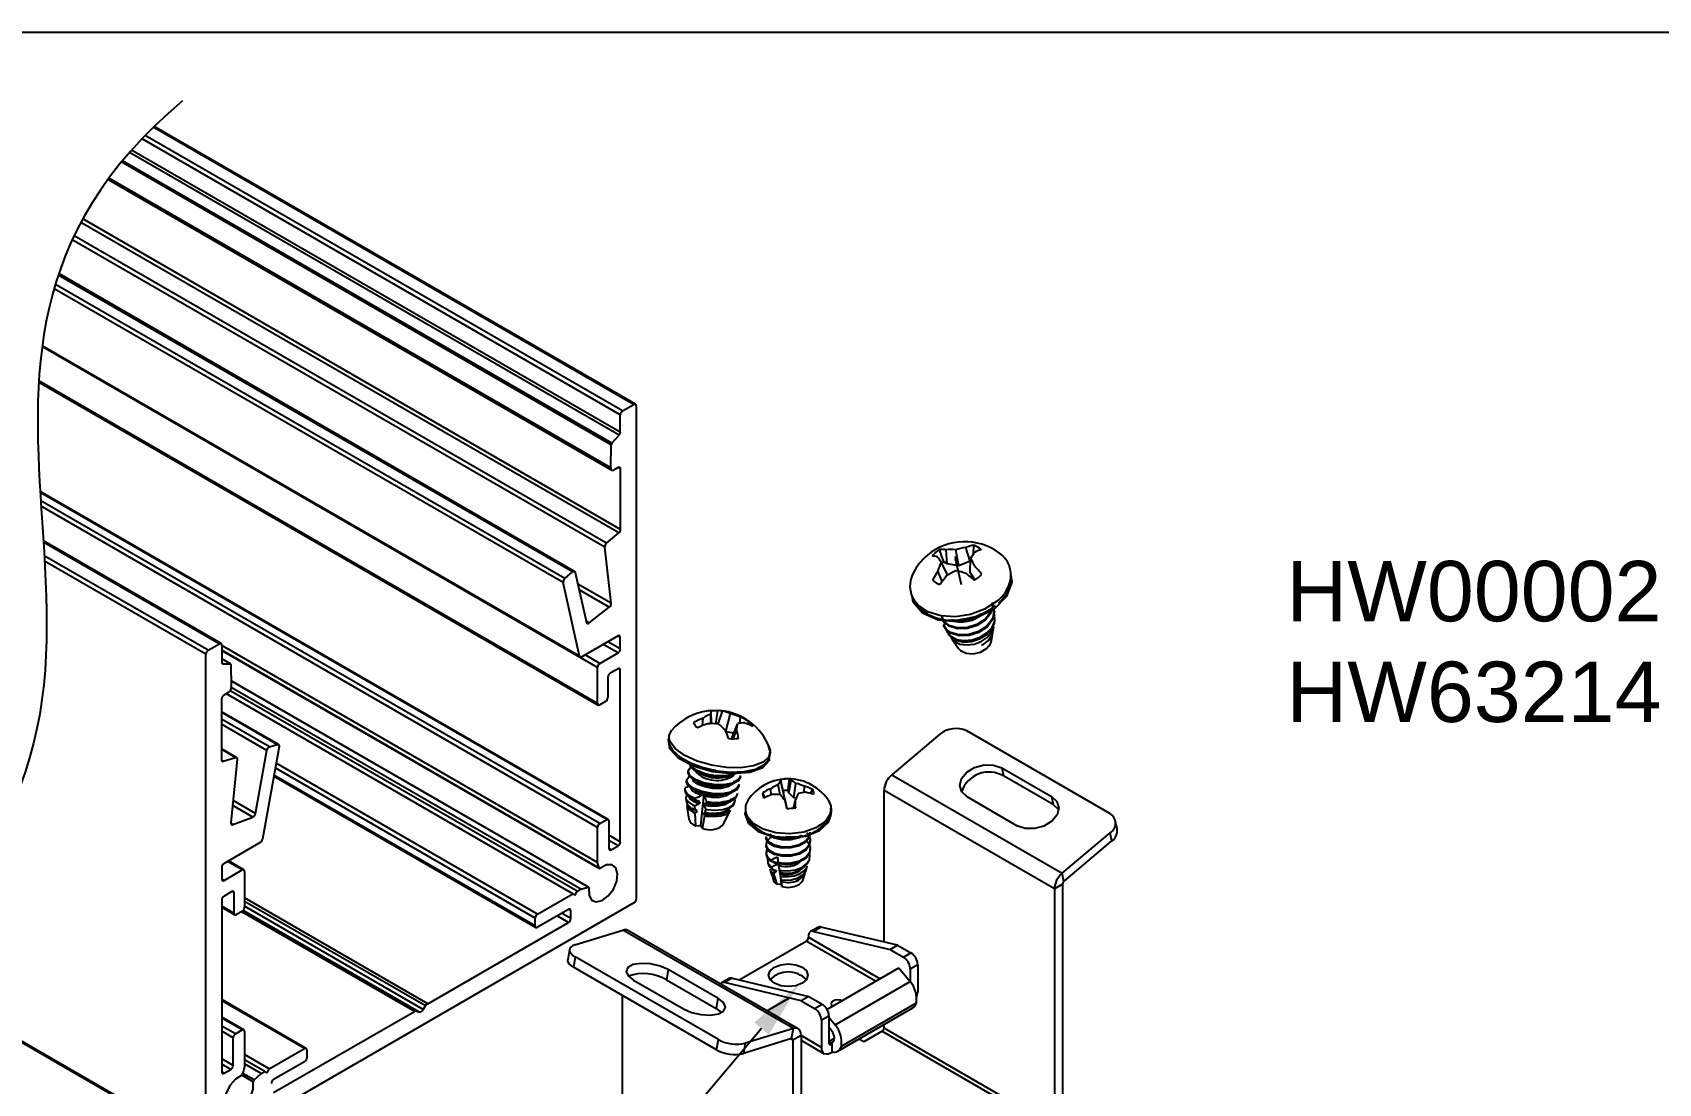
# Model space of a CAD drawing. Extents: x -1.9 to 14.9, y -5.1 to 0.
# Drawn here: x 0.64 to 5.7, y -3.27 to 0 of the extents above; entities that cross this region are included whole.
import ezdxf
from ezdxf import colors
from ezdxf.entities.mleader import LeaderData, LeaderLine
from ezdxf.math import Vec2, Vec3

# ---------------------------------------------------------------- set-up
doc = ezdxf.new("R2010")
doc.units = 0
doc.header["$LTSCALE"] = 0.5
doc.header["$MEASUREMENT"] = 0
doc.linetypes.add('CENTERX2', pattern=[0.8, 0.5, -0.1, 0.1, -0.1])
for name, color, linetype in [('Brackets', 181, 'CONTINUOUS'), ('FAB DWG', 221, 'CONTINUOUS'), ('Hardware', 242, 'CONTINUOUS'), ('Housing', 150, 'CONTINUOUS')]:
    doc.layers.add(name, color=color, linetype=linetype)
doc.layers.add('Text-Unprinted', color=131, linetype='CONTINUOUS', plot=False)
doc.styles.get("Standard").update_dxf_attribs({"font": 'arial.ttf'})

msp = doc.modelspace()

# ---------------------------------------------------------------- linework, layer by layer
at = {"layer": 'Brackets', "linetype": 'Continuous', "transparency": 16777216}
for p, q in [((3.989, -2.4307), (3.5435, -2.1736)), ((3.4597, -2.184), (3.3102, -2.3102)), ((3.3102, -2.3102), (3.8405, -2.6163)), ((3.6524, -2.2882), (3.8073, -2.3776)), ((3.6524, -2.2882), (3.6581, -2.3135)), ((3.813, -2.4029), (3.6581, -2.3135)), ((3.8164, -2.6652), (3.2861, -2.3591)), ((3.2861, -2.8303), (3.2861, -2.3591)), ((3.8073, -2.3776), (3.813, -2.4029)), ((3.6998, -2.4683), (3.5449, -2.3789)), ((4.0119, -2.4777), (4.0061, -2.4524)), ((3.8405, -2.6163), (3.99, -2.4901)), ((3.8463, -2.6416), (3.9958, -2.5154)), ((3.9958, -2.5154), (3.99, -2.4901)), ((3.8463, -2.6416), (3.8405, -2.6163)), ((3.8419, -2.6505), (3.8164, -2.6652)), ((3.8164, -2.6652), (3.8164, -3.4042)), ((3.8419, -2.6505), (3.8419, -3.3895)), ((2.324, -2.8395), (2.4736, -2.793)), ((3.0039, -3.0991), (2.4736, -2.793)), ((3.0189, -3.1001), (2.4886, -2.794)), ((2.3074, -2.8534), (2.3017, -2.8853)), ((2.3251, -2.8768), (2.3194, -2.9087)), ((2.7706, -3.1339), (2.3251, -2.8768)), ((2.7649, -3.1659), (2.3194, -2.9087)), ((2.6143, -2.916), (2.6086, -2.9479)), ((2.7692, -3.0054), (2.6143, -2.916)), ((2.5068, -2.9494), (2.6617, -3.0387)), ((2.6086, -2.9479), (2.7634, -3.0373)), ((2.4722, -3.5679), (2.4722, -2.9969)), ((2.7692, -3.0054), (2.7634, -3.0373)), ((2.9891, -3.0059), (2.9224, -3.0444)), ((2.7634, -3.0373), (2.7799, -3.0501)), ((3.2861, -3.0982), (3.2861, -3.0872)), ((2.7649, -3.1659), (2.7706, -3.1339)), ((2.9982, -3.1311), (2.8486, -3.1775)), ((3.0039, -3.0991), (2.8544, -3.1456)), ((2.9967, -3.1315), (3.0025, -3.1349)), ((2.9982, -3.1311), (3.0039, -3.0991)), ((3.0025, -3.1349), (3.028, -3.1202)), ((3.0025, -3.1349), (3.0025, -3.874)), ((3.028, -3.1202), (3.028, -3.8593)), ((3.2232, -3.141), (3.208, -3.1323)), ((3.2804, -3.108), (3.2232, -3.141)), ((3.2804, -3.108), (3.8108, -3.414)), ((3.8164, -3.4042), (3.2861, -3.0982)), ((2.8544, -3.1456), (2.8486, -3.1775))]:
    msp.add_line(p, q, dxfattribs=at)
at = {"layer": 'Brackets', "linetype": 'Continuous', "transparency": 16777216, "flags": 128}
for points in [[(3.5449, -2.3789), (3.5279, -2.3632), (3.5217, -2.3431), (3.5272, -2.3215), (3.5435, -2.3017), (3.5683, -2.2868), (3.5977, -2.279), (3.6272, -2.2795), (3.6524, -2.2882)], [(3.8073, -2.3776), (3.8243, -2.3932), (3.8305, -2.4134), (3.8251, -2.435), (3.8087, -2.4547), (3.7839, -2.4697), (3.7545, -2.4775), (3.725, -2.477), (3.6998, -2.4683)], [(3.8302, -2.4189), (3.83, -2.4185), (3.813, -2.4029)], [(2.324, -2.8395), (2.3168, -2.8424), (2.3115, -2.8463), (2.3082, -2.8507), (2.3072, -2.8557), (2.3085, -2.861), (2.312, -2.8664), (2.3176, -2.8718), (2.3251, -2.8768)], [(2.3194, -2.9087), (2.3119, -2.9037), (2.3063, -2.8984), (2.3028, -2.893), (2.3015, -2.8877), (2.3017, -2.8853)], [(2.6143, -2.916), (2.5891, -2.9051), (2.5596, -2.8984), (2.5302, -2.8969), (2.5054, -2.9008), (2.489, -2.9097), (2.4836, -2.922), (2.4898, -2.9359), (2.5068, -2.9494)], [(2.6617, -3.0387), (2.6869, -3.0497), (2.7164, -3.0564), (2.7458, -3.0578), (2.7706, -3.0539), (2.7869, -3.0451), (2.7924, -3.0328), (2.7862, -3.0188), (2.7692, -3.0054)], [(3.0025, -3.1349), (3.0025, -3.1339), (3.0022, -3.1329), (3.0018, -3.1322), (3.0013, -3.1316), (3.0007, -3.1311), (2.9999, -3.1309), (2.9991, -3.1309), (2.9982, -3.1311)], [(3.028, -3.1202), (3.0276, -3.1145), (3.0263, -3.1094), (3.0241, -3.1051), (3.0212, -3.1018), (3.0177, -3.0994), (3.0135, -3.0982), (3.0089, -3.0981), (3.0039, -3.0991)]]:
    msp.add_lwpolyline(points, dxfattribs=at)
at = {"layer": 'Brackets', "linetype": 'Continuous', "transparency": 16777216}
for centre, radius, start, end in [((3.5097, -2.2439), 0.078, 64.2955, 129.8524), ((3.3549, -2.3626), 0.0689, 130.4585, 177.0698), ((3.6129, -2.391), 0.0897, 59.6856, 161.7676), ((3.9722, -2.4607), 0.0344, 301.3236, 60.7752), ((3.9727, -2.4833), 0.0396, 305.6831, 8.0844), ((3.8853, -2.6687), 0.0689, 130.4585, 177.0698), ((3.8544, -2.6511), 0.0125, 130.4577, 177.0705), ((2.48, -2.8101), 0.0182, 62.0491, 110.7603), ((2.5374, -3.0676), 0.1392, 59.2727, 109.7545), ((2.8277, -3.0303), 0.1183, 241.1468, 283.0176), ((3.2738, -3.0976), 0.0123, 302.6019, 357.3993), ((2.822, -3.0622), 0.1183, 241.1455, 283.0189)]:
    msp.add_arc(centre, radius, start, end, dxfattribs=at)
at = {"layer": 'Hardware', "linetype": 'Continuous', "transparency": 16777216}
for p, q in [((3.4829, -1.6535), (3.4796, -1.6098)), ((3.5188, -1.6596), (3.5092, -1.6097)), ((3.5543, -1.6447), (3.5405, -1.6022)), ((3.565, -1.6222), (3.5656, -1.5958)), ((3.4846, -1.6885), (3.4638, -1.6479)), ((3.4829, -1.6535), (3.4723, -1.6474)), ((3.5188, -1.6596), (3.4829, -1.6535)), ((3.5072, -1.6309), (3.5088, -1.6379)), ((3.5543, -1.6447), (3.5188, -1.6596)), ((3.554, -1.6799), (3.5557, -1.6365)), ((3.5554, -1.6437), (3.5543, -1.6447)), ((3.4674, -1.7085), (3.4538, -1.6753)), ((3.4846, -1.6885), (3.4842, -1.6891)), ((3.5692, -1.7033), (3.554, -1.6799)), ((3.6284, -1.7952), (3.6278, -1.7924)), ((3.4728, -1.8482), (3.4721, -1.8451)), ((3.486, -1.8707), (3.4911, -1.8779)), ((3.6203, -1.8933), (3.6247, -1.8667)), ((3.6254, -1.8626), (3.6276, -1.8494)), ((3.6299, -1.836), (3.6308, -1.8303)), ((3.4971, -1.8865), (3.518, -1.9164)), ((2.7474, -2.1508), (2.747, -2.1211)), ((2.7488, -2.1508), (2.7482, -2.1126)), ((2.7702, -2.1516), (2.7838, -2.1118)), ((2.794, -2.1753), (2.8078, -2.1197)), ((2.7215, -2.1566), (2.7231, -2.1336)), ((2.8117, -2.1977), (2.8307, -2.15)), ((2.8169, -2.1977), (2.8275, -2.1697)), ((2.8368, -2.1492), (2.8393, -2.131)), ((2.8611, -2.1537), (2.866, -2.1444)), ((2.8185, -2.1805), (2.7946, -2.1767)), ((2.6715, -2.3254), (2.6709, -2.3289)), ((2.6765, -2.2977), (2.6759, -2.3012)), ((2.8192, -2.3113), (2.8198, -2.3112)), ((2.8398, -2.3162), (2.8404, -2.3128)), ((2.9719, -2.3596), (2.9643, -2.3249)), ((2.9897, -2.3656), (2.9974, -2.3274)), ((2.6664, -2.3584), (2.6668, -2.3618)), ((2.7217, -2.368), (2.7081, -2.3626)), ((2.7133, -2.3647), (2.7301, -2.3696)), ((2.7133, -2.3647), (2.7217, -2.368)), ((2.7257, -2.3683), (2.7151, -2.468)), ((2.7217, -2.368), (2.7193, -2.3746)), ((2.7273, -2.3767), (2.7273, -2.3695)), ((2.7273, -2.3695), (2.7301, -2.3696)), ((2.8298, -2.3717), (2.8305, -2.3682)), ((2.8348, -2.344), (2.8354, -2.3405)), ((2.9347, -2.3727), (2.9335, -2.3532)), ((2.9624, -2.3721), (2.957, -2.3406)), ((2.9734, -2.3668), (2.9653, -2.3297)), ((2.9719, -2.3596), (2.9734, -2.3668)), ((2.9897, -2.3656), (2.9882, -2.3585)), ((3.0059, -2.3821), (2.9897, -2.3656)), ((3.0059, -2.3821), (3.0118, -2.3367)), ((3.0379, -2.3648), (3.0381, -2.3458)), ((3.0577, -2.3687), (3.0637, -2.3552)), ((2.6695, -2.3824), (2.6713, -2.396)), ((2.6728, -2.4072), (2.6781, -2.4477)), ((2.696, -2.3872), (2.6809, -2.379)), ((2.7033, -2.4207), (2.6924, -2.4155)), ((2.6971, -2.3839), (2.696, -2.3872)), ((2.6965, -2.4067), (2.6969, -2.4178)), ((2.7012, -2.4272), (2.6974, -2.4289)), ((2.6974, -2.4289), (2.6991, -2.4684)), ((2.7123, -2.3944), (2.6999, -2.389)), ((2.7033, -2.4207), (2.7012, -2.4272)), ((2.7123, -2.3944), (2.71, -2.4009)), ((2.7265, -2.434), (2.7266, -2.4269)), ((2.727, -2.4055), (2.7271, -2.3983)), ((2.7298, -2.4267), (2.7315, -2.417)), ((2.7343, -2.398), (2.7344, -2.3945)), ((2.7844, -2.4668), (2.8087, -2.4205)), ((2.816, -2.4068), (2.8203, -2.3985)), ((2.9764, -2.3819), (2.9806, -2.402)), ((2.9781, -2.3901), (2.9834, -2.4145)), ((2.9835, -2.4145), (2.9781, -2.3901)), ((3.0045, -2.4135), (3.0102, -2.3878)), ((3.0121, -2.3831), (3.0059, -2.3821)), ((3.112, -2.3876), (3.1205, -2.4069)), ((2.6991, -2.4684), (2.7151, -2.468)), ((2.7151, -2.468), (2.7211, -2.476)), ((2.7211, -2.476), (2.7279, -2.4377)), ((2.7279, -2.4377), (2.7265, -2.434)), ((2.9188, -2.5017), (2.9188, -2.5049)), ((2.9188, -2.5273), (2.9188, -2.5305)), ((3.0568, -2.5177), (3.0568, -2.5145)), ((2.9188, -2.55), (2.9188, -2.5577)), ((2.9344, -2.5753), (2.9341, -2.5782)), ((2.9545, -2.5666), (2.9613, -2.6133)), ((3.0528, -2.5781), (3.0544, -2.5731)), ((3.0568, -2.5432), (3.0568, -2.54)), ((2.9242, -2.5825), (2.9269, -2.5908)), ((2.9312, -2.6039), (2.9364, -2.6199)), ((2.9362, -2.5969), (2.9383, -2.604)), ((2.9366, -2.6203), (2.9426, -2.6386)), ((2.9421, -2.6167), (2.9463, -2.6309)), ((2.9463, -2.6309), (2.9473, -2.6311)), ((2.9473, -2.6311), (2.947, -2.6334)), ((2.9504, -2.6073), (2.9496, -2.6133)), ((2.9542, -2.5834), (2.9532, -2.5894)), ((2.9583, -2.5912), (2.9572, -2.5845)), ((2.9584, -2.5874), (2.9579, -2.5841)), ((2.9624, -2.6178), (2.9614, -2.6112)), ((2.9616, -2.6153), (2.9665, -2.6493)), ((2.9655, -2.6378), (2.9638, -2.6252)), ((3.033, -2.6386), (3.0404, -2.6159)), ((3.0433, -2.6071), (3.0474, -2.5945)), ((2.947, -2.6334), (2.952, -2.6503)), ((2.952, -2.6503), (2.9665, -2.6493)), ((2.9654, -2.6376), (2.9655, -2.6378)), ((2.9661, -2.6421), (2.9654, -2.6376)), ((2.9683, -2.6577), (2.9661, -2.6421)), ((2.9665, -2.6493), (2.9683, -2.6577)), ((3.0895, -2.7837), (3.0662, -2.7971)), ((3.3284, -2.8403), (3.0895, -2.7837)), ((2.8351, -2.9485), (3.0439, -2.828)), ((3.2598, -2.9526), (3.0439, -2.828)), ((3.051, -2.8119), (3.051, -2.8157)), ((3.051, -2.8157), (3.274, -2.9444)), ((3.0805, -2.7847), (3.0572, -2.7981)), ((3.0662, -2.7971), (3.3051, -2.8538)), ((3.3051, -2.8538), (3.3284, -2.8403)), ((3.3051, -2.8538), (3.3466, -2.8777)), ((3.3284, -2.8403), (3.3699, -2.8642)), ((3.3466, -2.8777), (3.3699, -2.8642)), ((3.1086, -3.0399), (3.3327, -2.9106)), ((3.3327, -2.9106), (3.3671, -2.9533)), ((3.3911, -2.901), (3.3678, -2.9145)), ((3.3678, -2.9145), (3.3678, -2.9542)), ((3.3911, -2.901), (3.3911, -2.9851)), ((2.8041, -2.9442), (2.7807, -2.9577)), ((2.8131, -2.9432), (2.7897, -2.9567)), ((3.0286, -3.0134), (2.7897, -2.9567)), ((2.8131, -2.9432), (3.052, -2.9999)), ((3.1337, -3.0879), (3.3671, -2.9533)), ((3.052, -2.9999), (3.0286, -3.0134)), ((3.0286, -3.0134), (3.0701, -3.0373)), ((3.052, -2.9999), (3.0934, -3.0238)), ((3.0701, -3.0373), (3.0934, -3.0238)), ((3.1425, -3.1701), (3.3758, -3.0354)), ((3.1535, -3.1545), (3.3868, -3.0198)), ((3.1146, -3.0606), (3.0913, -3.074)), ((3.0913, -3.074), (3.0913, -3.1581)), ((3.1146, -3.0606), (3.1146, -3.1447)), ((3.1146, -3.0642), (3.1337, -3.0879)), ((3.0913, -3.1581), (3.028, -3.1216)), ((3.028, -3.1362), (3.1002, -3.1778)), ((3.122, -3.1046), (3.1146, -3.0953)), ((3.1146, -3.139), (3.1316, -3.1292)), ((3.1146, -3.1414), (3.1245, -3.1471)), ((3.1146, -3.1447), (3.1217, -3.1488)), ((3.1245, -3.1471), (3.1217, -3.1488)), ((3.1245, -3.1721), (3.1245, -3.1471)), ((3.1245, -3.1739), (3.1245, -3.1721))]:
    msp.add_line(p, q, dxfattribs=at)
at = {"layer": 'Hardware', "linetype": 'CENTERX2', "transparency": 16777216}
for p, q in [((3.5271, -1.7189), (3.5088, -1.6379)), ((2.9764, -2.3819), (2.9721, -2.3618))]:
    msp.add_line(p, q, dxfattribs=at)
at = {"layer": 'Hardware', "linetype": 'Continuous', "transparency": 16777216, "flags": 128}
for points in [[(3.4723, -1.6474), (3.4653, -1.6277), (3.4586, -1.609)], [(3.3729, -1.7531), (3.3757, -1.7707), (3.4058, -1.8057), (3.4543, -1.8276), (3.5139, -1.8329), (3.5755, -1.8208), (3.6298, -1.7932), (3.6684, -1.7543), (3.6855, -1.71), (3.6812, -1.6839)], [(3.6368, -1.7705), (3.5994, -1.7949), (3.5553, -1.8114), (3.5085, -1.8184), (3.463, -1.8155), (3.4229, -1.8027), (3.3918, -1.7813), (3.3811, -1.7687)], [(3.6211, -1.7915), (3.6186, -1.8028), (3.6016, -1.8252), (3.5755, -1.8424), (3.5456, -1.8518), (3.5143, -1.8527), (3.4883, -1.8449), (3.4708, -1.83), (3.4668, -1.8172)], [(3.622, -1.7736), (3.6245, -1.782), (3.6192, -1.8055), (3.6022, -1.8279), (3.5762, -1.8452), (3.5462, -1.8545), (3.5149, -1.8554), (3.4889, -1.8477), (3.4714, -1.8327), (3.4674, -1.8199)], [(3.6263, -1.7928), (3.6289, -1.8012), (3.6235, -1.8248), (3.6065, -1.8472), (3.5805, -1.8644), (3.5506, -1.8738), (3.5193, -1.8747), (3.4933, -1.8669), (3.4804, -1.8575), (3.4721, -1.8451), (3.4721, -1.8451)], [(3.6269, -1.7956), (3.6295, -1.804), (3.6241, -1.8275), (3.6071, -1.8499), (3.5811, -1.8672), (3.5512, -1.8765), (3.5199, -1.8774), (3.4939, -1.8696), (3.4811, -1.8604), (3.4728, -1.8482), (3.4728, -1.8482)], [(3.4821, -1.8634), (3.4829, -1.8653), (3.494, -1.879), (3.512, -1.8885), (3.5349, -1.8925), (3.5603, -1.8903), (3.5851, -1.8821), (3.6066, -1.8686), (3.6225, -1.8511), (3.6306, -1.8315), (3.6301, -1.8119), (3.6284, -1.8087)], [(3.4721, -1.8451), (3.4752, -1.8402), (3.477, -1.8374)], [(3.6294, -1.836), (3.6294, -1.8382), (3.6208, -1.8579), (3.6048, -1.8752), (3.5833, -1.8883), (3.5588, -1.8961), (3.5344, -1.8978), (3.5129, -1.8935), (3.4964, -1.8839), (3.4919, -1.8774)], [(3.4935, -1.8797), (3.495, -1.8832), (3.5057, -1.8951), (3.5224, -1.9031), (3.5433, -1.906), (3.5663, -1.9034), (3.5885, -1.8955), (3.6075, -1.8827), (3.6212, -1.8665), (3.6275, -1.8493)], [(3.518, -1.9164), (3.5245, -1.9233), (3.542, -1.9316), (3.564, -1.9333), (3.5864, -1.9282), (3.6054, -1.9171), (3.6175, -1.902), (3.6203, -1.8933)], [(2.7625, -2.1504), (2.7654, -2.1314), (2.7685, -2.1107)], [(2.6175, -2.1972), (2.6178, -2.1863), (2.6259, -2.1707)], [(2.6175, -2.1961), (2.6139, -2.2003), (2.6181, -2.2284), (2.6457, -2.257)], [(2.6163, -2.2059), (2.6166, -2.2129), (2.6282, -2.2338), (2.6506, -2.2543), (2.6835, -2.273), (2.723, -2.2877), (2.758, -2.2957)], [(2.9295, -2.2251), (2.9317, -2.2337), (2.9276, -2.2539), (2.9098, -2.2706), (2.8801, -2.2823), (2.8409, -2.2882), (2.7959, -2.2875), (2.749, -2.2804), (2.7043, -2.2675), (2.6659, -2.25), (2.6372, -2.2294), (2.6206, -2.2075), (2.6175, -2.1972)], [(2.758, -2.2957), (2.7662, -2.2975), (2.8098, -2.3017), (2.8507, -2.3), (2.886, -2.2922), (2.9135, -2.2779), (2.9284, -2.2602), (2.9327, -2.2392), (2.927, -2.2212)], [(2.6457, -2.257), (2.6924, -2.2819), (2.7512, -2.2992), (2.813, -2.3063), (2.8686, -2.3021), (2.9094, -2.2873), (2.9292, -2.2641), (2.9276, -2.2537)], [(2.8195, -2.3111), (2.8186, -2.3116), (2.7917, -2.3168), (2.7604, -2.3163), (2.7288, -2.3103), (2.7034, -2.3003), (2.6861, -2.2876), (2.6807, -2.2747), (2.6814, -2.2736)], [(2.8323, -2.3008), (2.8193, -2.3081), (2.7923, -2.3133), (2.7611, -2.3128), (2.7294, -2.3068), (2.704, -2.2968), (2.6868, -2.2842), (2.6813, -2.2712), (2.682, -2.2701)], [(2.8349, -2.3404), (2.8284, -2.3529), (2.8093, -2.3636), (2.7824, -2.3688), (2.7511, -2.3683), (2.7195, -2.3623), (2.694, -2.3523), (2.6768, -2.3396), (2.6714, -2.3267), (2.6781, -2.316), (2.6818, -2.3146)], [(2.8392, -2.3161), (2.8327, -2.3286), (2.8137, -2.3393), (2.7867, -2.3445), (2.7555, -2.344), (2.7238, -2.338), (2.6984, -2.328), (2.6812, -2.3154), (2.6757, -2.3024), (2.6764, -2.3013)], [(2.8399, -2.3126), (2.8333, -2.3251), (2.8143, -2.3359), (2.7873, -2.341), (2.7561, -2.3405), (2.7244, -2.3346), (2.699, -2.3246), (2.6818, -2.3119), (2.6763, -2.299), (2.683, -2.2883)], [(2.8199, -2.3288), (2.8147, -2.339), (2.7995, -2.3479), (2.778, -2.3523), (2.7532, -2.3523), (2.728, -2.3479), (2.7077, -2.3403), (2.694, -2.3306), (2.6896, -2.3207), (2.6902, -2.3199)], [(2.7086, -2.3029), (2.7128, -2.305), (2.7172, -2.3072)], [(2.7629, -2.2968), (2.7379, -2.2925), (2.729, -2.2891)], [(2.9882, -2.3585), (2.9902, -2.3402), (2.9922, -2.3229)], [(2.6971, -2.3839), (2.6824, -2.3761), (2.6719, -2.3674), (2.6668, -2.3586), (2.6673, -2.3507)], [(2.6809, -2.379), (2.6695, -2.3683), (2.6679, -2.3616)], [(2.6705, -2.3759), (2.6697, -2.3835), (2.6761, -2.3937), (2.6902, -2.4036), (2.6965, -2.4067)], [(2.8343, -2.3438), (2.8277, -2.3563), (2.8087, -2.3671), (2.7817, -2.3722), (2.7505, -2.3717), (2.7188, -2.3658), (2.6934, -2.3558), (2.6762, -2.3431), (2.671, -2.3336), (2.6717, -2.329)], [(2.71, -2.4009), (2.6948, -2.3942), (2.6841, -2.3861), (2.6797, -2.3781), (2.6805, -2.3754)], [(2.7193, -2.3746), (2.7014, -2.3673), (2.689, -2.3584), (2.6846, -2.3494), (2.6854, -2.3476)], [(2.6991, -2.3586), (2.7032, -2.3606), (2.7075, -2.3628)], [(2.704, -2.3308), (2.7082, -2.3329), (2.7125, -2.3351)], [(2.8149, -2.3565), (2.8097, -2.3667), (2.7945, -2.3756), (2.7731, -2.3801), (2.7505, -2.3802), (2.7273, -2.3767)], [(2.8293, -2.3716), (2.8228, -2.3841), (2.8037, -2.3948), (2.7768, -2.4), (2.7562, -2.4002), (2.7343, -2.398)], [(2.8299, -2.3681), (2.8234, -2.3806), (2.8043, -2.3913), (2.7774, -2.3965), (2.7565, -2.3968), (2.7344, -2.3945)], [(2.7769, -2.3729), (2.7816, -2.3723), (2.7865, -2.3718)], [(2.7819, -2.3451), (2.7866, -2.3446), (2.7914, -2.3441)], [(2.9159, -2.3805), (2.9158, -2.3803), (2.9084, -2.3662)], [(2.6738, -2.4012), (2.6732, -2.409), (2.6797, -2.4181), (2.693, -2.4268), (2.6974, -2.4289)], [(2.6879, -2.4134), (2.69, -2.4145), (2.6921, -2.4155)], [(2.6907, -2.3847), (2.695, -2.3868), (2.6994, -2.389)], [(2.71, -2.4009), (2.7001, -2.4052), (2.6965, -2.4067)], [(2.6969, -2.4178), (2.6989, -2.4187), (2.7033, -2.4207)], [(2.805, -2.412), (2.7998, -2.4222), (2.7846, -2.4311), (2.7631, -2.4355), (2.7453, -2.4359), (2.7265, -2.434)], [(2.7266, -2.4269), (2.7284, -2.4268), (2.7298, -2.4267)], [(2.81, -2.3842), (2.8047, -2.3944), (2.7895, -2.4033), (2.7681, -2.4078), (2.748, -2.4081), (2.727, -2.4055)], [(2.7315, -2.417), (2.7301, -2.4135), (2.727, -2.4055)], [(2.7279, -2.4377), (2.7336, -2.4385), (2.7566, -2.4399), (2.7779, -2.4379), (2.7953, -2.4322), (2.8067, -2.4235), (2.808, -2.4202)], [(2.7315, -2.417), (2.7345, -2.4175), (2.7601, -2.4196), (2.784, -2.4178), (2.8038, -2.4121), (2.8172, -2.4029), (2.8225, -2.3912), (2.821, -2.3851)], [(2.7668, -2.4283), (2.7707, -2.4279), (2.7712, -2.4279)], [(2.7719, -2.4006), (2.7765, -2.4001), (2.7812, -2.3996)], [(2.855, -2.4242), (2.8528, -2.4315), (2.8644, -2.4611)], [(3.1205, -2.4069), (3.1186, -2.4323), (3.1025, -2.4559), (3.074, -2.4753), (3.0361, -2.4882), (2.993, -2.4934), (2.9493, -2.4902), (2.9098, -2.479), (2.8788, -2.461), (2.861, -2.4409)], [(2.8644, -2.4611), (2.8948, -2.486), (2.9394, -2.5022), (2.9913, -2.5074), (3.0427, -2.5006), (3.0857, -2.4831), (3.1138, -2.4574), (3.1191, -2.4396)], [(3.0556, -2.4889), (3.0542, -2.5009), (3.0423, -2.516), (3.0216, -2.528), (2.9962, -2.5344), (2.9695, -2.5348), (2.945, -2.5294), (2.9278, -2.5193), (2.9193, -2.5061), (2.9199, -2.5018)], [(3.0448, -2.4905), (3.0477, -2.4926), (3.0563, -2.5092), (3.0542, -2.5264), (3.0423, -2.5415), (3.0216, -2.5535), (2.9962, -2.5599), (2.9695, -2.5603), (2.945, -2.5549), (2.9278, -2.5449), (2.9193, -2.5316), (2.9214, -2.5176), (2.9332, -2.5055), (2.9372, -2.5039)], [(3.0556, -2.4921), (3.0542, -2.5041), (3.0423, -2.5192), (3.0216, -2.5312), (2.9962, -2.5376), (2.9695, -2.538), (2.945, -2.5326), (2.9278, -2.5225), (2.9193, -2.5093), (2.9199, -2.505)], [(3.0556, -2.5176), (3.0542, -2.5296), (3.0423, -2.5447), (3.0216, -2.5567), (2.9962, -2.5631), (2.9695, -2.5635), (2.945, -2.5581), (2.9278, -2.548), (2.9193, -2.5348), (2.9196, -2.5305)], [(3.0319, -2.4997), (3.0216, -2.5057), (2.9962, -2.5121), (2.9695, -2.5125), (2.945, -2.507), (2.9278, -2.497), (2.926, -2.4942)], [(3.0448, -2.516), (3.0477, -2.5181), (3.0563, -2.5347), (3.0542, -2.552), (3.0423, -2.567), (3.0216, -2.5791), (2.9962, -2.5854), (2.9769, -2.5863), (2.9579, -2.5841)], [(2.925, -2.5705), (2.9237, -2.5728), (2.9248, -2.5841), (2.933, -2.5945), (2.9362, -2.5969)], [(2.9532, -2.5894), (2.9418, -2.5824), (2.9402, -2.5799)], [(3.0556, -2.5432), (3.0542, -2.5552), (3.0423, -2.5702), (3.0216, -2.5823), (2.9962, -2.5886), (2.9772, -2.5895), (2.9584, -2.5874)], [(2.9613, -2.6069), (2.9666, -2.6078), (2.9884, -2.6088), (3.0103, -2.6057), (3.03, -2.5983), (3.0452, -2.5874), (3.054, -2.5743), (3.0555, -2.56), (3.0537, -2.5558)], [(2.9383, -2.604), (2.929, -2.595), (2.9277, -2.5906)], [(2.9463, -2.6309), (2.9392, -2.6248), (2.937, -2.6196)], [(2.9383, -2.604), (2.941, -2.6048), (2.9504, -2.6073)], [(2.9496, -2.6133), (2.9407, -2.6069), (2.9391, -2.6042)], [(2.9496, -2.6133), (2.9429, -2.6163), (2.9421, -2.6167)], [(2.9621, -2.6129), (2.9617, -2.6098), (2.9613, -2.6069)], [(2.9614, -2.6112), (2.9619, -2.6125), (2.9621, -2.6129)], [(2.9638, -2.6252), (2.9635, -2.6238), (2.9624, -2.6178)], [(2.9638, -2.6252), (2.9689, -2.6261), (2.9884, -2.6269), (3.0079, -2.6239), (3.0255, -2.6172), (3.0391, -2.6074), (3.047, -2.5956), (3.0471, -2.5944)], [(3.0425, -2.6069), (3.0407, -2.6128), (3.0307, -2.6238), (3.0161, -2.6323), (2.9984, -2.6376), (2.9797, -2.6391), (2.9655, -2.6378)], [(2.9683, -2.6577), (2.9873, -2.6602), (3.0063, -2.6579), (3.022, -2.6513), (3.0317, -2.6416), (3.033, -2.6386)], [(3.0662, -2.7971), (3.063, -2.7967), (3.0601, -2.797), (3.0575, -2.798), (3.0552, -2.7996), (3.0534, -2.8019), (3.0521, -2.8048), (3.0513, -2.8081), (3.051, -2.8119)], [(2.9449, -2.9586), (2.9317, -2.9472), (2.927, -2.9337), (2.9317, -2.9202), (2.9449, -2.9088), (2.9647, -2.9012), (2.988, -2.8985), (3.0114, -2.9012), (3.0312, -2.9088), (3.0444, -2.9202), (3.049, -2.9337), (3.0444, -2.9472), (3.0312, -2.9586), (3.0114, -2.9662), (2.988, -2.9689), (2.9647, -2.9662), (2.9449, -2.9586)], [(2.7897, -2.9567), (2.7865, -2.9563), (2.7836, -2.9566), (2.781, -2.9575), (2.7787, -2.9592), (2.7775, -2.9608)], [(3.3873, -3.0038), (3.3887, -3), (3.3911, -2.9851)], [(3.1551, -3.0131), (3.1502, -3.0115), (3.1422, -3.0105), (3.1342, -3.0115), (3.1273, -3.0141), (3.1228, -3.018), (3.1212, -3.0227), (3.1228, -3.0273), (3.1256, -3.0301)], [(3.1146, -3.1413), (3.1186, -3.1426), (3.1241, -3.1423), (3.1284, -3.1395), (3.1309, -3.1345), (3.1315, -3.1277), (3.1301, -3.1199), (3.1269, -3.1119), (3.122, -3.1046)], [(3.1245, -3.1739), (3.1126, -3.1793), (3.1066, -3.1798), (3.1012, -3.1784), (3.0968, -3.1751), (3.0937, -3.1704), (3.0913, -3.1581)]]:
    msp.add_lwpolyline(points, dxfattribs=at)
at = {"layer": 'Hardware', "linetype": 'Continuous', "transparency": 16777216}
for centre, radius, start, end in [((3.5375, -1.765), 0.1806, 53.3063, 130.1569), ((3.5109, -1.6943), 0.1, 121.4866, 138.8277), ((3.4663, -1.6878), 0.0792, 80.3568, 95.586), ((3.4951, -1.7782), 0.1691, 85.2165, 95.2534), ((3.5701, -1.7964), 0.1964, 98.665, 108.0567), ((3.5822, -1.7123), 0.1177, 98.1278, 110.7543), ((3.7396, -1.7426), 0.2123, 144.0574, 150.0272), ((3.5408, -1.666), 0.0745, 49.4455, 70.5721), ((3.6256, -1.7322), 0.1281, 106.5252, 116.8726), ((3.5375, -1.765), 0.1806, 130.1569, 152.1606), ((3.4264, -1.7145), 0.0865, 72.079, 83.9142), ((2.9735, -1.9737), 0.5887, 33.598, 35.4546), ((3.6895, -1.7459), 0.246, 156.5258, 163.3308), ((3.5203, -1.7185), 0.0858, 124.0172, 129.2711), ((3.2581, -1.8073), 0.3431, 25.2121, 29.8437), ((3.3604, -1.8738), 0.2976, 39.3311, 45.6248), ((3.5994, -1.688), 0.0819, 347.701, 55.8098), ((3.45, -1.7221), 0.0832, 150.1854, 214.0952), ((3.6643, -1.8174), 0.254, 145.9863, 153.5445), ((3.4854, -1.6476), 0.0745, 229.4476, 250.5701), ((3.788, -1.9464), 0.3992, 140.248, 145.0939), ((3.6493, -1.9587), 0.3161, 116.073, 122.1522), ((3.4349, -2.0083), 0.342, 71.7625, 77.256), ((3.2006, -2.1229), 0.5564, 48.7383, 52.1553), ((3.5154, -1.6194), 0.0999, 301.478, 318.8363), ((3.5663, -1.6777), 0.1166, 307.2538, 346.2223), ((3.5765, -1.6932), 0.1057, 308.4765, 349.4964), ((3.4965, -1.6786), 0.1504, 220.3621, 282.3312), ((3.5262, -1.7301), 0.1039, 249.207, 313.1207), ((3.5262, -1.7367), 0.0949, 251.3067, 310.0378), ((3.5104, -1.6299), 0.1964, 275.3227, 308.5632), ((3.5684, -1.8531), 0.0571, 291.6795, 350.484), ((3.5698, -1.8531), 0.0565, 290.3619, 346.1235), ((2.7611, -2.2904), 0.1806, 97.1311, 138.4685), ((2.7993, -2.2507), 0.1398, 111.9642, 123.0581), ((2.7408, -2.13), 0.0188, 67.1118, 99.7796), ((2.7568, -2.2842), 0.1738, 86.1393, 95.4849), ((2.8294, -2.128), 0.0826, 169.293, 175.2325), ((2.7735, -2.1477), 0.0374, 74.0472, 97.6616), ((2.7611, -2.2904), 0.1806, 21.2096, 85.0063), ((2.7628, -2.2158), 0.1061, 64.8919, 78.5851), ((2.7614, -2.2988), 0.185, 65.1309, 75.4852), ((2.7925, -2.3106), 0.1902, 111.4128, 121.3581), ((2.7321, -2.1312), 0.0421, 203.8349, 230.3235), ((2.8096, -2.3835), 0.2434, 107.4853, 115.4097), ((2.7528, -2.3707), 0.22, 85.5397, 94.2572), ((2.6475, -2.3145), 0.2039, 44.9289, 53.1269), ((2.452, -2.321), 0.3717, 19.4297, 23.8768), ((2.5055, -2.1079), 0.3279, 349.1376, 352.6201), ((2.6198, -2.2295), 0.2162, 8.7612, 16.0693), ((2.8474, -2.2458), 0.0972, 86.8659, 99.8601), ((2.7894, -2.2636), 0.1417, 57.2969, 69.4006), ((2.8128, -2.2724), 0.1299, 60.0668, 72.1124), ((2.839, -2.1768), 0.0421, 23.8381, 50.3225), ((2.8142, -2.026), 0.1717, 266.1088, 276.437), ((2.7661, -2.2316), 0.096, 223.7566, 303.9066), ((2.7687, -2.2089), 0.1107, 242.4943, 289.7025), ((2.9878, -2.4736), 0.151, 94.0461, 145.3046), ((2.9877, -2.4577), 0.1348, 88.1073, 99.9832), ((3.2823, -2.2633), 0.3239, 190.9666, 191.8364), ((2.9878, -2.4736), 0.151, 34.6954, 94.0461), ((2.9878, -2.3333), 0.0112, 31.2748, 67.085), ((2.9677, -2.3894), 0.0687, 50.0711, 64.3822), ((2.6994, -2.3506), 0.0339, 193.3814, 237.0144), ((2.7847, -2.6009), 0.2764, 112.4221, 115.1395), ((3.0587, -3.2156), 0.907, 111.9773, 113.4969), ((2.7636, -2.2282), 0.1181, 244.5988, 278.7492), ((2.7591, -2.2594), 0.1146, 253.9382, 278.7947), ((2.1934, -2.6009), 0.5791, 20.8873, 22.7773), ((2.9364, -2.3686), 0.0281, 175.0073, 208.9746), ((2.9967, -2.5062), 0.1655, 112.4664, 122.2369), ((3.0005, -2.5619), 0.2004, 108.368, 116.2762), ((3.0216, -2.4892), 0.162, 113.4766, 122.9431), ((2.9474, -2.5552), 0.1837, 84.9088, 93.133), ((3.0045, -2.3681), 0.0548, 135.5454, 149.8658), ((2.7543, -2.5551), 0.278, 36.3973, 41.1371), ((2.9877, -2.4676), 0.1091, 89.7462, 98.3481), ((3.5327, -2.5978), 0.5631, 155.9439, 158.1028), ((2.9703, -2.4992), 0.1677, 66.1569, 75.6905), ((3.0559, -2.5179), 0.1542, 95.1433, 104.0325), ((2.9998, -2.4899), 0.1491, 64.6228, 75.1035), ((3.0104, -2.5278), 0.1665, 70.085, 79.0364), ((3.0391, -2.3688), 0.0281, 355.0122, 28.9666), ((2.7069, -2.3806), 0.0385, 203.4837, 254.9497), ((2.7109, -2.3879), 0.0406, 207.6817, 256.1678), ((2.8393, -2.0854), 0.3341, 244.6079, 247.6542), ((2.7499, -2.3208), 0.1086, 257.6052, 278.7837), ((2.7255, -2.2627), 0.1356, 270.6705, 273.7409), ((2.7545, -2.2898), 0.1119, 255.8257, 278.8021), ((2.7563, -2.349), 0.082, 251.2028, 315.7697), ((2.9031, -2.4162), 0.0487, 144.0851, 210.4441), ((2.9878, -2.2798), 0.1348, 268.1084, 279.9843), ((2.5103, -2.4199), 0.5009, 0.841, 3.6676), ((3.0811, -2.4213), 0.0422, 334.5344, 16.2822), ((2.7101, -2.4361), 0.0341, 199.9728, 251.2712), ((2.7453, -2.4201), 0.0609, 246.6339, 309.8973), ((2.9712, -2.3681), 0.1355, 216.3711, 278.3702), ((3.0076, -2.3738), 0.1295, 262.5972, 329.5253), ((2.9819, -2.4201), 0.0912, 234.9018, 301.0526), ((2.9427, -2.5533), 0.0235, 138.7234, 249.2949), ((2.9426, -2.5565), 0.0233, 139.414, 248.5797), ((3.0228, -2.2758), 0.3152, 253.6509, 257.4196), ((3.2152, -3.1975), 0.6826, 112.4492, 114.2864), ((-1.7026, -3.4648), 4.743, 10.7005, 10.9161), ((2.9825, -2.5243), 0.0711, 250.0602, 311.6574), ((2.9851, -2.5391), 0.0773, 252.6953, 329.9542), ((2.9508, -2.599), 0.0198, 194.2142, 243.8716), ((3.291, -3.375), 0.8551, 113.2681, 114.5113), ((2.9624, -2.6105), 0.0276, 200.7509, 236.1261), ((3.0307, -2.5572), 0.0784, 200.4079, 202.7019), ((-2.2014, -3.581), 5.2538, 10.6859, 10.8597), ((2.9827, -2.5506), 0.0702, 253.2123, 313.3118), ((2.9924, -2.5942), 0.0505, 268.2937, 335.0849), ((2.9922, -2.5905), 0.0543, 268.5632, 332.166), ((2.965, -2.6302), 0.0239, 200.3453, 237.1706), ((2.9876, -2.5585), 0.0862, 255.5638, 272.149), ((3.0862, -2.7951), 0.0119, 73.7444, 118.6378), ((3.0356, -2.815), 0.0154, 302.5989, 357.4011), ((3.3217, -2.9165), 0.0461, 2.6027, 57.3967), ((3.345, -2.9031), 0.0461, 2.6027, 57.3967), ((2.988, -3.0025), 0.079, 44.4722, 135.5278), ((2.8097, -2.9546), 0.0119, 73.7444, 118.6378), ((3.3054, -3.0078), 0.0823, 351.6228, 41.4755), ((3.0686, -3.0626), 0.0461, 2.6027, 57.3967), ((3.3632, -3.0149), 0.0241, 301.5842, 348.206), ((3.0452, -3.0761), 0.0461, 2.6027, 57.3967), ((3.072, -3.1425), 0.0823, 351.6228, 41.4755), ((3.1189, -3.1454), 0.00437, 170.7684, 309.1906), ((3.131, -3.1502), 0.0229, 253.4412, 349.1208)]:
    msp.add_arc(centre, radius, start, end, dxfattribs=at)
at = {"layer": 'Housing', "linetype": 'Continuous', "transparency": 16777216}
for p, q in [((2.5078, -1.1573), (1.0123, -0.2942)), ((2.5128, -1.1568), (1.0144, -0.2921)), ((2.4653, -1.1899), (0.9764, -0.3306)), ((2.4724, -1.1777), (0.9865, -0.3201)), ((2.4373, -1.283), (0.9124, -0.4029)), ((2.4393, -1.2783), (0.9156, -0.3989)), ((2.4614, -1.2533), (0.9371, -0.3736)), ((2.4653, -1.2437), (0.9441, -0.3657)), ((2.4355, -1.355), (0.8731, -0.4533)), ((0.8705, -0.4569), (2.4386, -1.3619)), ((2.4606, -1.5572), (0.7862, -0.5909)), ((2.4661, -1.5461), (0.7921, -0.58)), ((2.4169, -1.6016), (0.7593, -0.645)), ((2.4223, -1.5895), (0.7649, -0.633)), ((2.3165, -1.6788), (0.7158, -0.7549)), ((2.3231, -1.6771), (0.7173, -0.7504)), ((2.2871, -1.712), (0.7026, -0.7975)), ((2.2924, -1.6991), (0.7066, -0.7839)), ((2.3946, -1.9756), (0.6655, -0.9776)), ((0.6656, -0.9765), (2.3405, -1.9432)), ((2.3386, -1.9403), (0.6658, -0.9749)), ((0.6551, -1.0877), (2.3967, -2.0928)), ((2.3946, -2.0882), (0.6553, -1.0844)), ((2.4724, -1.1777), (2.5078, -1.1573)), ((2.5148, -1.1614), (2.5148, -2.6967)), ((2.4653, -1.2437), (2.4653, -1.1899)), ((2.4393, -1.2783), (2.4614, -1.2533)), ((2.4355, -1.355), (2.4373, -1.283)), ((2.459, -1.3537), (2.4461, -1.3611)), ((2.4661, -1.3578), (2.459, -1.3537)), ((2.4661, -1.5461), (2.4661, -1.3578)), ((2.4279, -2.4487), (0.6595, -1.4281)), ((2.4229, -2.4492), (0.6597, -1.4316)), ((2.4017, -2.4614), (0.6613, -1.457)), ((2.3946, -2.4737), (0.6623, -1.4739)), ((2.4223, -1.5895), (2.4606, -1.5572)), ((1.2224, -1.9015), (0.6694, -1.5823)), ((1.2174, -1.902), (0.6696, -1.5858)), ((2.4367, -1.7761), (2.4169, -1.6016)), ((1.1821, -1.9224), (0.6722, -1.6281)), ((1.175, -1.9347), (0.6731, -1.645)), ((2.3386, -1.9403), (2.2871, -1.712)), ((2.2924, -1.6991), (2.3165, -1.6788)), ((2.325, -1.68), (2.3601, -1.8359)), ((2.4367, -1.7761), (2.3332, -1.7163)), ((2.4309, -1.7885), (2.3373, -1.7344)), ((2.3683, -1.8374), (2.4309, -1.7885)), ((2.3683, -1.8374), (2.3593, -1.8322)), ((1.1821, -1.9224), (1.2174, -1.902)), ((1.2245, -1.9061), (1.2245, -1.9598)), ((2.3946, -2.583), (1.2245, -1.9077)), ((2.3992, -2.6001), (1.2245, -1.9221)), ((1.2245, -1.9229), (2.4001, -2.6014)), ((2.4583, -1.8776), (2.3455, -1.9427)), ((2.4583, -1.9307), (2.4123, -1.9041)), ((2.4653, -1.9184), (2.4264, -1.896)), ((2.4653, -1.8817), (2.4583, -1.8776)), ((2.4653, -1.9184), (2.4653, -1.8817)), ((1.175, -3.47), (1.175, -1.9347)), ((1.2515, -1.9647), (1.2245, -1.9491)), ((1.2505, -1.9644), (1.2245, -1.9494)), ((1.2285, -1.9649), (1.2252, -1.963)), ((1.2285, -1.9649), (1.2505, -1.9644)), ((1.2525, -1.9668), (1.2544, -2.0367)), ((2.4017, -1.9633), (2.3557, -1.9368)), ((2.4017, -1.9633), (2.4583, -1.9307)), ((2.3664, -2.6598), (1.2539, -2.0177)), ((2.3648, -2.6597), (1.2539, -2.0185)), ((2.3946, -2.0882), (2.3946, -1.9756)), ((2.4265, -2.0062), (2.4265, -2.0699)), ((2.4583, -1.9797), (2.4335, -1.9939)), ((2.4653, -1.9837), (2.4583, -1.9797)), ((2.4653, -2.5186), (2.4653, -1.9837)), ((1.2238, -2.0748), (1.2238, -2.2631)), ((1.2438, -2.0551), (1.2308, -2.0625)), ((2.3172, -2.6801), (1.239, -2.0578)), ((2.3313, -2.672), (1.2506, -2.0482)), ((2.342, -2.6658), (1.2543, -2.038)), ((1.4009, -2.2158), (1.2238, -2.1136)), ((1.3975, -2.2156), (1.2238, -2.1153)), ((2.4194, -2.0821), (2.4017, -2.0923)), ((1.3734, -2.2231), (1.2238, -2.1368)), ((1.3649, -2.2341), (1.2238, -2.1527)), ((1.4028, -2.2223), (1.3513, -2.5101)), ((1.3734, -2.2231), (1.3975, -2.2156)), ((1.271, -2.2562), (1.2238, -2.229)), ((1.2676, -2.256), (1.2238, -2.2307)), ((1.2293, -2.2679), (1.224, -2.2648)), ((1.2293, -2.2679), (1.2676, -2.256)), ((1.273, -2.2618), (1.2532, -2.4592)), ((1.3297, -2.4306), (1.3649, -2.2341)), ((2.2074, -2.7435), (1.3936, -2.2738)), ((1.3864, -2.3139), (2.2024, -2.7848)), ((2.2003, -2.7802), (1.387, -2.3108)), ((2.2003, -2.7557), (1.3909, -2.2886)), ((1.3216, -2.4415), (1.2586, -2.4051)), ((1.3297, -2.4306), (1.2601, -2.3904)), ((1.259, -2.4649), (1.2532, -2.4616)), ((1.259, -2.4649), (1.3216, -2.4415)), ((2.3946, -2.583), (2.3946, -2.4737)), ((2.4017, -2.4614), (2.4229, -2.4492)), ((2.43, -2.4533), (2.43, -2.539)), ((1.3444, -2.5205), (1.2316, -2.5856)), ((2.4653, -2.5186), (2.43, -2.4982)), ((2.4583, -2.5309), (2.43, -2.5145)), ((1.2882, -2.606), (1.2422, -2.5794)), ((1.2932, -2.6055), (1.2451, -2.5778)), ((2.4371, -2.5431), (2.43, -2.539)), ((2.4371, -2.5431), (2.4583, -2.5309)), ((1.2245, -2.5978), (1.2245, -2.6345)), ((1.2316, -2.6386), (1.2882, -2.606)), ((1.2952, -2.6101), (1.2952, -2.7228)), ((2.3992, -2.6001), (2.3946, -2.583)), ((1.2316, -2.6386), (1.2245, -2.6346)), ((1.2563, -2.6733), (1.2316, -2.6876)), ((1.2634, -2.6774), (1.2563, -2.6734)), ((1.2634, -2.7411), (1.2634, -2.6774)), ((2.2074, -2.7435), (2.3172, -2.6801)), ((2.3172, -2.6801), (2.3242, -2.6842)), ((2.3242, -2.6842), (2.3313, -2.672)), ((2.3313, -2.672), (2.342, -2.6658)), ((2.342, -2.6658), (2.3648, -2.6597)), ((2.5078, -2.7089), (1.1821, -3.4741)), ((1.2245, -2.6999), (1.2245, -3.2348)), ((1.2634, -2.7411), (1.2245, -2.7187)), ((1.2245, -2.7221), (1.2655, -2.7457)), ((1.8381, -3.048), (1.2913, -2.7324)), ((1.8656, -3.0224), (1.2952, -2.6932)), ((1.8588, -3.0292), (1.2952, -2.7039)), ((1.8518, -3.0401), (1.2952, -2.7189)), ((2.3037, -2.7287), (2.2074, -2.7843)), ((2.3108, -2.7328), (2.3037, -2.7287)), ((2.3108, -2.7573), (2.3108, -2.7328)), ((1.2882, -2.735), (1.2705, -2.7452)), ((1.8242, -3.0463), (1.2865, -2.736)), ((1.831, -3.0452), (1.2905, -2.7332)), ((1.8656, -3.0224), (2.3037, -2.7695)), ((2.2003, -2.7802), (2.2003, -2.7557)), ((2.3037, -2.7695), (2.2684, -2.7491)), ((2.3108, -2.7573), (2.2825, -2.741)), ((0.162, -2.8887), (1.1771, -3.4745)), ((1.175, -3.47), (0.1645, -2.8867)), ((1.4875, -3.1614), (1.2245, -3.0096)), ((1.4825, -3.1619), (1.2245, -3.013)), ((1.8518, -3.0401), (1.8588, -3.0292)), ((1.2932, -3.1036), (1.2245, -3.064)), ((1.2882, -3.1041), (1.2245, -3.0674)), ((1.3861, -3.2991), (1.8242, -3.0463)), ((1.831, -3.0452), (1.8381, -3.048)), ((1.2669, -3.1164), (1.2245, -3.0919)), ((1.2599, -3.1286), (1.2245, -3.1082)), ((1.2599, -3.2144), (1.2599, -3.1286)), ((1.2669, -3.1164), (1.2882, -3.1041)), ((1.2952, -3.1082), (1.2952, -3.2175)), ((1.3727, -3.2252), (1.2952, -3.1805)), ((1.3727, -3.2252), (1.4825, -3.1619)), ((1.4895, -3.1659), (1.4895, -3.1904)), ((1.2599, -3.2144), (1.2245, -3.194)), ((1.2528, -3.2266), (1.2245, -3.2103)), ((1.2316, -3.2388), (1.2245, -3.2348)), ((1.2316, -3.2388), (1.2528, -3.2266)), ((1.2952, -3.2175), (1.2907, -3.2399)), ((1.3586, -3.2334), (1.2952, -3.1968)), ((1.3478, -3.2396), (1.2952, -3.2092)), ((1.3478, -3.2396), (1.3586, -3.2334)), ((1.3586, -3.2334), (1.3656, -3.2375)), ((1.3656, -3.2375), (1.3727, -3.2252)), ((1.4825, -3.2027), (1.3861, -3.2583)), ((1.3225, -3.2659), (1.2866, -3.2452)), ((1.3251, -3.2597), (1.2907, -3.2399)), ((1.3251, -3.2597), (1.3478, -3.2396))]:
    msp.add_line(p, q, dxfattribs=at)
at = {"layer": 'Housing', "linetype": 'Continuous', "transparency": 16777216, "flags": 128}
for points in [[(2.3165, -1.6788), (2.3179, -1.6778), (2.3193, -1.6771), (2.3206, -1.6767), (2.3218, -1.6767), (2.3229, -1.6771), (2.3238, -1.6777), (2.3245, -1.6787), (2.325, -1.68)], [(2.3601, -1.8359), (2.3606, -1.8371), (2.3612, -1.8381), (2.3621, -1.8387), (2.3631, -1.8391), (2.3643, -1.8392), (2.3656, -1.8389), (2.3669, -1.8383), (2.3683, -1.8374)], [(2.3455, -1.9427), (2.3443, -1.9432), (2.3432, -1.9436), (2.3421, -1.9436), (2.3411, -1.9434), (2.3402, -1.943), (2.3395, -1.9423), (2.339, -1.9414), (2.3386, -1.9403)], [(1.3975, -2.2156), (1.3988, -2.2153), (1.4, -2.2154), (1.401, -2.2159), (1.4019, -2.2167), (1.4025, -2.2177), (1.4029, -2.2191), (1.403, -2.2206), (1.4028, -2.2223)], [(1.2238, -2.2631), (1.2239, -2.2644), (1.2242, -2.2656), (1.2247, -2.2665), (1.2253, -2.2673), (1.2261, -2.2678), (1.2271, -2.2681), (1.2281, -2.2681), (1.2293, -2.2679)], [(1.2676, -2.256), (1.2688, -2.2557), (1.2699, -2.2558), (1.2709, -2.2562), (1.2718, -2.2568), (1.2724, -2.2578), (1.2728, -2.2589), (1.273, -2.2603), (1.273, -2.2618)], [(1.2532, -2.4592), (1.2531, -2.4607), (1.2533, -2.4621), (1.2538, -2.4633), (1.2545, -2.4642), (1.2554, -2.4649), (1.2565, -2.4652), (1.2577, -2.4652), (1.259, -2.4649)], [(2.3674, -2.6629), (2.3678, -2.6847), (2.376, -2.6998), (2.3906, -2.7055), (2.4089, -2.7009), (2.4278, -2.6868), (2.4438, -2.6656), (2.4541, -2.6411), (2.457, -2.6177), (2.4518, -2.5995), (2.4395, -2.5898), (2.4223, -2.5902), (2.4033, -2.6007)], [(2.4033, -2.6007), (2.4026, -2.6011), (2.402, -2.6014), (2.4013, -2.6016), (2.4007, -2.6016), (2.4002, -2.6014), (2.3998, -2.6011), (2.3994, -2.6007), (2.3992, -2.6001)], [(2.3648, -2.6597), (2.3654, -2.6596), (2.366, -2.6597), (2.3665, -2.6599), (2.3669, -2.6603), (2.3672, -2.6608), (2.3674, -2.6614), (2.3674, -2.6621), (2.3674, -2.6629)], [(1.2866, -3.2452), (1.2675, -3.2567), (1.2504, -3.2761), (1.2381, -3.3), (1.2329, -3.3242), (1.2357, -3.3443), (1.2461, -3.3568), (1.2621, -3.3595), (1.2809, -3.3519), (1.2993, -3.3354), (1.3138, -3.3128), (1.3221, -3.2882), (1.3225, -3.2659)]]:
    msp.add_lwpolyline(points, dxfattribs=at)
at = {"layer": 'Housing', "linetype": 'Continuous', "transparency": 16777216}
for centre, radius, start, end in [((2.5105, -1.1607), 0.00437, 350.7676, 129.1215), ((2.4807, -1.1906), 0.0154, 122.5734, 177.3995), ((2.4499, -1.2429), 0.0155, 317.818, 357.2301), ((2.4452, -1.2836), 0.00783, 137.9451, 176.0751), ((2.442, -1.3561), 0.00655, 170.7822, 309.1845), ((2.4618, -1.3571), 0.00437, 350.7729, 129.1889), ((2.4504, -1.5453), 0.0157, 310.4476, 357.0688), ((2.432, -1.6012), 0.0151, 129.8749, 181.7512), ((2.3016, -1.7104), 0.0146, 129.2062, 185.9568), ((2.4216, -1.7765), 0.0152, 308.1423, 1.734), ((1.1904, -1.9354), 0.0154, 122.6287, 177.3965), ((1.2202, -1.9054), 0.00437, 350.7871, 129.2591), ((2.461, -1.881), 0.00437, 350.7781, 129.1896), ((2.45, -1.9177), 0.0154, 302.6001, 357.3989), ((1.2288, -1.9606), 0.0043, 169.9711, 266.78), ((1.2504, -1.9666), 0.00211, 352.0976, 87.3689), ((2.41, -1.9763), 0.0154, 122.6044, 177.3965), ((2.4418, -2.0069), 0.0154, 122.6044, 177.3965), ((2.461, -1.983), 0.00437, 350.7813, 129.1805), ((1.2391, -2.0755), 0.0154, 122.5987, 177.4032), ((1.2314, -2.0357), 0.023, 302.6026, 357.3974), ((2.4111, -2.0692), 0.0154, 302.6034, 357.3966), ((2.399, -2.0889), 0.00437, 170.7813, 309.1805), ((1.3793, -2.2364), 0.0146, 114.0379, 170.8005), ((1.315, -2.4281), 0.0149, 296.1732, 350.4353), ((2.41, -2.4744), 0.0154, 122.6044, 177.3965), ((2.4257, -2.4526), 0.00437, 350.7813, 129.1805), ((1.3359, -2.5073), 0.0157, 302.9275, 349.5557), ((2.45, -2.5179), 0.0154, 302.6044, 357.3965), ((2.4343, -2.5397), 0.00437, 170.7817, 309.1831), ((1.2399, -2.5985), 0.0154, 122.6013, 177.3968), ((1.2909, -2.6094), 0.00437, 350.7859, 129.1789), ((1.2288, -2.6352), 0.00437, 170.7826, 309.188), ((1.2591, -2.6767), 0.00437, 350.7859, 129.1789), ((1.2399, -2.7006), 0.0154, 122.6057, 177.3943), ((1.2799, -2.7221), 0.0154, 302.6057, 357.3943), ((2.3065, -2.7321), 0.00437, 350.7858, 129.176), ((2.4995, -2.696), 0.0154, 302.6023, 357.3987), ((1.2677, -2.7418), 0.00437, 170.7768, 309.1821), ((2.2157, -2.7564), 0.0154, 122.6013, 177.3987), ((2.2046, -2.7809), 0.00437, 170.7693, 309.1955), ((2.2955, -2.7566), 0.0154, 302.5979, 357.3992), ((1.8767, -3.0403), 0.021, 121.6809, 148.1761), ((1.8288, -3.0529), 0.00802, 73.4374, 124.3836), ((1.8395, -3.0347), 0.0134, 263.9734, 336.009), ((1.2752, -3.1293), 0.0154, 122.6032, 177.3987), ((1.2909, -3.1075), 0.00437, 350.7859, 129.1789), ((1.4852, -3.1652), 0.00437, 350.7723, 129.1866), ((1.2288, -3.2355), 0.00437, 170.7859, 309.1789), ((1.2445, -3.2137), 0.0154, 302.6057, 357.3943), ((1.4742, -3.1898), 0.0154, 302.5964, 357.4055), ((1.2834, -3.2385), 0.00739, 295.5085, 349.3925), ((1.3299, -3.2654), 0.00739, 130.6256, 184.4671), ((1.3944, -3.2712), 0.0154, 122.6033, 177.3967)]:
    msp.add_arc(centre, radius, start, end, dxfattribs=at)
at = {"layer": 'Housing', "color": 1, "transparency": 16777216}
msp.add_open_spline([(1.1022, -0.2127), (0.607, -0.6291), (0.6685, -1.5686), (0.73, -2.508), (0.0642, -2.9589)], degree=3, knots=[0.20637, 0.20637, 0.20637, 0.20637, 1, 1.872943, 1.872943, 1.872943, 1.872943], dxfattribs=at)
at = {"layer": 'Text-Unprinted', "ltscale": 0.5, "transparency": 16777216}
msp.add_lwpolyline([(11.027, 0), (0, 0), (0, -5.1335), (11.027, -5.1335)], close=True, dxfattribs=at)

# ---------------------------------------------------------------- leaders
at = {"layer": 'FAB DWG', "ltscale": 0.5, "transparency": 16777216}
ml = msp.add_multileader_mtext('Standard', dxfattribs=at)
ml.set_content('\\A1;HW00002 (x1)\\PHW63214 (x2)', color=256)
ml.set_leader_properties()
ml.build(insert=Vec2(0, 0))
ml.multileader.update_dxf_attribs({"dogleg_length": 0.2669, "arrow_head_size": 0.18})
ctx = ml.context
ctx.base_point, ctx.char_height, ctx.arrow_head_size, ctx.landing_gap_size, ctx.plane_origin = Vec3(4.4789, -1.766), 0.188, 0.18, 0.09, Vec3(10.1889, -0.9111)
ctx.text_align_type = 2
notes = []
notes.append((ctx, [(0, (1, 1, 0), (6.6815, -1.766), (-1, 0), 0.36, [(0, [(6.9131, -2.8632)], 0, [])])]))
ctx.mtext.insert, ctx.mtext.rotation, ctx.mtext.width, ctx.mtext.alignment, ctx.mtext.flow_direction = Vec3(6.2315, -1.6444), 6.283185, 3.752964, 3, 5
ml = msp.add_multileader_mtext('Standard', dxfattribs=at)
ml.set_content('\\A1;HW00003 (x1)\\PHW63214 (x1)', color=256)
ml.set_leader_properties()
ml.build(insert=Vec2(0, 0))
ml.multileader.update_dxf_attribs({"dogleg_length": 0.2669, "arrow_head_size": 0.18})
ctx = ml.context
ctx.base_point, ctx.char_height, ctx.arrow_head_size, ctx.landing_gap_size, ctx.plane_origin = Vec3(0.0758, -3.8387), 0.188, 0.18, 0.09, Vec3(6.5262, -1.0686)
ctx.text_align_type = 2
notes.append((ctx, [(0, (1, 1, 0), (2.2784, -3.8387), (-1, 0), 0.36, [(0, [(3.0213, -2.9624)], 0, [])])]))
ctx.mtext.insert, ctx.mtext.rotation, ctx.mtext.width, ctx.mtext.alignment, ctx.mtext.flow_direction = Vec3(1.8284, -3.7171), 6.283185, 3.752964, 3, 5
for ctx, leaders in notes:
    for number, flags, end, landing, length, lines in leaders:
        leader = LeaderData()
        leader.index, (leader.has_last_leader_line, leader.has_dogleg_vector, leader.attachment_direction) = number, flags
        leader.last_leader_point, leader.dogleg_vector, leader.dogleg_length = Vec3(end), Vec3(landing), length
        for number, points, colour, breaks in lines:
            line = LeaderLine()
            line.index, line.vertices, line.color, line.breaks = number, Vec3.list(points), colors.encode_raw_color(colour), breaks
            leader.lines.append(line)
        ctx.leaders.append(leader)

doc.saveas('drawing.dxf')
